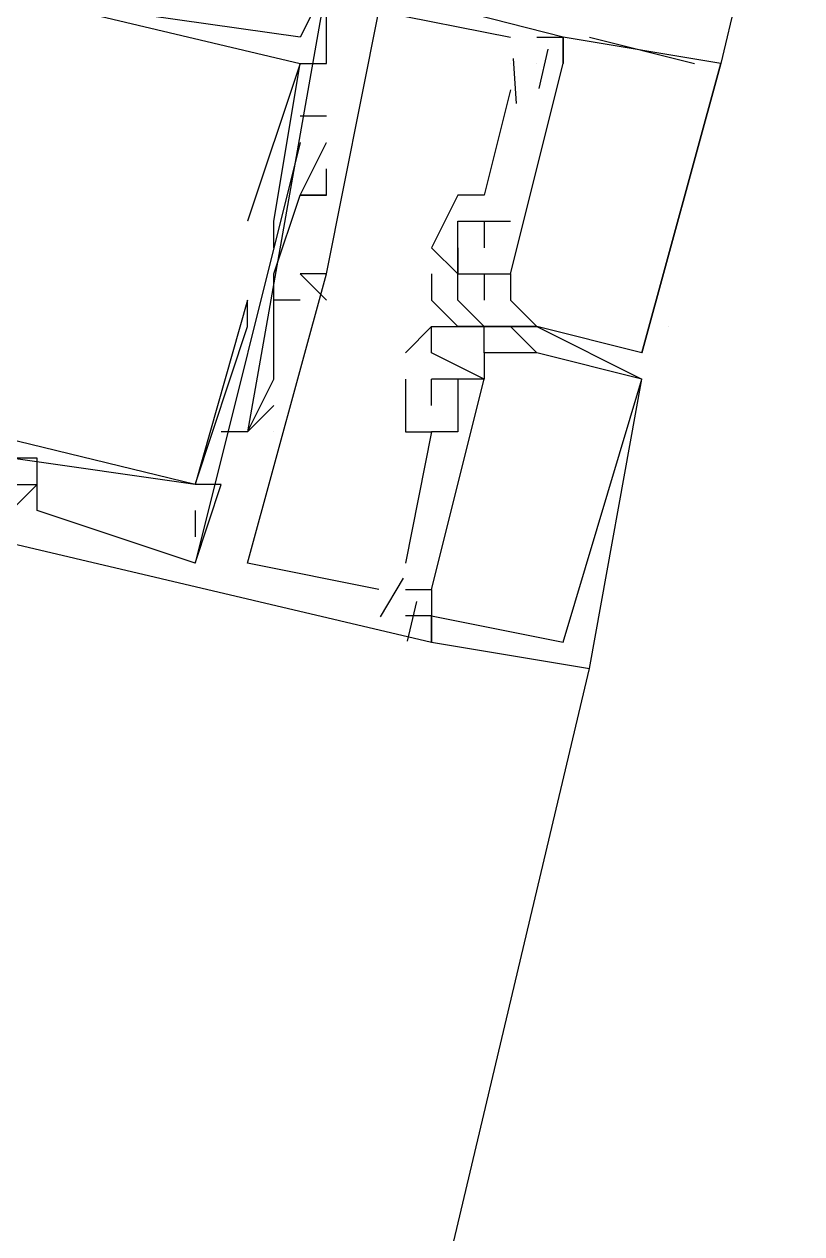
# Model space of a CAD drawing. Header units: feet. Extents: x -84 to 198, y -22 to 181.
# Drawn here: x 119.673 to 120.068, y 83.104 to 83.718 of the extents above; entities that cross this region are included whole.
import ezdxf

# ---------------------------------------------------------------- set-up
doc = ezdxf.new("R2010")
doc.units = ezdxf.units.FT
doc.layers.add('A-LINEA', color=7, linetype='CONTINUOUS')

msp = doc.modelspace()

# ---------------------------------------------------------------- linework, layer by layer
at = {"layer": 'A-LINEA'}
for p, q in [((121.6667, 90.6311), (120.0267, 83.6978)), ((119.8133, 83.7111), (119.8133, 83.7111)), ((119.8133, 83.7111), (119.8133, 83.7111)), ((119.8133, 83.7111), (119.8133, 83.7111)), ((119.92, 83.7111), (119.92, 83.7111)), ((119.92, 83.7111), (119.92, 83.7111)), ((119.92, 83.7111), (119.92, 83.7111)), ((119.9333, 83.7111), (119.9333, 83.7111)), ((119.9333, 83.7111), (119.9333, 83.7111)), ((119.9333, 83.7111), (119.9333, 83.7111)), ((119.9467, 83.7111), (119.9467, 83.7111)), ((119.9467, 83.7111), (119.9467, 83.7111)), ((119.9467, 83.7111), (119.9467, 83.7111)), ((119.9467, 83.7111), (119.9467, 83.7111)), ((119.9467, 83.7111), (119.9467, 83.7111)), ((119.9467, 83.7111), (119.9467, 83.7111)), ((119.9467, 83.7111), (119.9467, 83.7111)), ((119.9467, 83.7111), (119.9467, 83.7111)), ((119.9467, 83.7111), (119.9467, 83.7111)), ((119.96, 83.7111), (119.96, 83.7111)), ((119.96, 83.7111), (119.96, 83.7111)), ((119.96, 83.7111), (119.96, 83.7111)), ((119.939, 83.7051), (119.9343, 83.6851)), ((119.939, 83.7051), (119.9343, 83.6851)), ((119.939, 83.7051), (119.9343, 83.6851)), ((119.8133, 83.6978), (119.8133, 83.6978)), ((119.8133, 83.6978), (119.8133, 83.6978)), ((119.8133, 83.6978), (119.8133, 83.6978)), ((119.8133, 83.6978), (119.8133, 83.6978)), ((119.8133, 83.6978), (119.8133, 83.6978)), ((119.8133, 83.6978), (119.8133, 83.6978)), ((119.8267, 83.6978), (119.8267, 83.6978)), ((119.8267, 83.6978), (119.8267, 83.6978)), ((119.8267, 83.6978), (119.8267, 83.6978)), ((119.92, 83.6978), (119.92, 83.6978)), ((119.92, 83.6978), (119.92, 83.6978)), ((119.92, 83.6978), (119.92, 83.6978)), ((119.9213, 83.7003), (119.9229, 83.6776)), ((119.9213, 83.7003), (119.9229, 83.6776)), ((119.9213, 83.7003), (119.9229, 83.6776)), ((119.9333, 83.6978), (119.9333, 83.6978)), ((119.9333, 83.6978), (119.9333, 83.6978)), ((119.9333, 83.6978), (119.9333, 83.6978)), ((119.9333, 83.6978), (119.9333, 83.6978)), ((119.9333, 83.6978), (119.9333, 83.6978)), ((119.9333, 83.6978), (119.9333, 83.6978)), ((119.9467, 83.6978), (119.9467, 83.6978)), ((119.9467, 83.6978), (119.9467, 83.6978)), ((119.9467, 83.6978), (119.9467, 83.6978)), ((119.9467, 83.6978), (119.9467, 83.6978)), ((119.9467, 83.6978), (119.9467, 83.6978)), ((119.9467, 83.6978), (119.9467, 83.6978)), ((120.0133, 83.6978), (120.0133, 83.6978)), ((120.0133, 83.6978), (120.0133, 83.6978)), ((120.0133, 83.6978), (120.0133, 83.6978)), ((120.0267, 83.6978), (120.0267, 83.6978)), ((120.0267, 83.6978), (120.0267, 83.6978)), ((120.0267, 83.6978), (120.0267, 83.6978)), ((120.0267, 83.6978), (120.0267, 83.6978)), ((120.0267, 83.6978), (120.0267, 83.6978)), ((120.0267, 83.6978), (120.0267, 83.6978)), ((119.92, 83.6844), (119.9067, 83.6311)), ((119.92, 83.6844), (119.9067, 83.6311)), ((119.92, 83.6844), (119.9067, 83.6311)), ((119.92, 83.6844), (119.92, 83.6844)), ((119.92, 83.6844), (119.92, 83.6844)), ((119.92, 83.6844), (119.92, 83.6844)), ((119.8267, 83.6711), (119.8133, 83.6711)), ((119.8133, 83.6711), (119.8133, 83.6711)), ((119.8267, 83.6711), (119.8133, 83.6711)), ((119.8133, 83.6711), (119.8133, 83.6711)), ((119.8267, 83.6711), (119.8133, 83.6711)), ((119.8133, 83.6711), (119.8133, 83.6711)), ((119.8267, 83.6711), (119.8267, 83.6711)), ((119.8267, 83.6711), (119.8267, 83.6711)), ((119.8267, 83.6711), (119.8267, 83.6711)), ((119.8133, 83.6578), (119.8133, 83.6578)), ((119.8133, 83.6578), (119.8133, 83.6578)), ((119.8133, 83.6578), (119.8133, 83.6578)), ((119.8267, 83.6578), (119.8267, 83.6578)), ((119.8267, 83.6578), (119.8267, 83.6578)), ((119.8267, 83.6578), (119.8267, 83.6578)), ((119.8267, 83.6444), (119.8267, 83.6444)), ((119.8267, 83.6444), (119.8267, 83.6444)), ((119.8267, 83.6444), (119.8267, 83.6444)), ((119.8133, 83.6311), (119.8133, 83.6311)), ((119.8133, 83.6311), (119.8133, 83.6311)), ((119.8133, 83.6311), (119.8133, 83.6311)), ((119.8133, 83.6311), (119.8133, 83.6311)), ((119.8133, 83.6311), (119.8133, 83.6311)), ((119.8133, 83.6311), (119.8133, 83.6311)), ((119.8267, 83.6311), (119.8267, 83.6311)), ((119.8267, 83.6311), (119.8267, 83.6311)), ((119.8267, 83.6311), (119.8267, 83.6311)), ((119.8267, 83.6311), (119.8267, 83.6311)), ((119.8267, 83.6311), (119.8267, 83.6311)), ((119.8267, 83.6311), (119.8267, 83.6311)), ((119.8933, 83.6311), (119.8933, 83.6311)), ((119.8933, 83.6311), (119.8933, 83.6311)), ((119.8933, 83.6311), (119.8933, 83.6311)), ((119.9067, 83.6311), (119.9067, 83.6311)), ((119.9067, 83.6311), (119.9067, 83.6311)), ((119.9067, 83.6311), (119.9067, 83.6311)), ((119.7867, 83.6178), (119.7867, 83.6178)), ((119.7867, 83.6178), (119.7867, 83.6178)), ((119.7867, 83.6178), (119.7867, 83.6178)), ((119.8, 83.6178), (119.8, 83.6178)), ((119.8, 83.6178), (119.8, 83.6178)), ((119.8, 83.6178), (119.8, 83.6178)), ((119.8933, 83.6178), (119.8933, 83.6178)), ((119.8933, 83.6178), (119.8933, 83.6178)), ((119.8933, 83.6178), (119.8933, 83.6178)), ((119.9067, 83.6178), (119.9067, 83.6044)), ((119.9067, 83.6178), (119.9067, 83.6178)), ((119.9067, 83.6178), (119.9067, 83.6178)), ((119.9067, 83.6178), (119.9067, 83.6044)), ((119.9067, 83.6178), (119.9067, 83.6178)), ((119.9067, 83.6178), (119.9067, 83.6178)), ((119.9067, 83.6178), (119.9067, 83.6044)), ((119.9067, 83.6178), (119.9067, 83.6178)), ((119.9067, 83.6178), (119.9067, 83.6178)), ((119.92, 83.6178), (119.92, 83.6178)), ((119.92, 83.6178), (119.92, 83.6178)), ((119.92, 83.6178), (119.92, 83.6178)), ((119.8, 83.6044), (119.8, 83.6044)), ((119.8, 83.6044), (119.8, 83.6044)), ((119.8, 83.6044), (119.8, 83.6044)), ((119.88, 83.6044), (119.88, 83.6044)), ((119.88, 83.6044), (119.8933, 83.5911)), ((119.88, 83.6044), (119.88, 83.6044)), ((119.88, 83.6044), (119.88, 83.6044)), ((119.88, 83.6044), (119.8933, 83.5911)), ((119.88, 83.6044), (119.88, 83.6044)), ((119.88, 83.6044), (119.88, 83.6044)), ((119.88, 83.6044), (119.8933, 83.5911)), ((119.88, 83.6044), (119.88, 83.6044)), ((119.8933, 83.6044), (119.8933, 83.6044)), ((119.8933, 83.6044), (119.8933, 83.6044)), ((119.8933, 83.6044), (119.8933, 83.6044)), ((119.8933, 83.6044), (119.8933, 83.6044)), ((119.8933, 83.6044), (119.8933, 83.6044)), ((119.8933, 83.6044), (119.8933, 83.6044)), ((119.8933, 83.6044), (119.8933, 83.6044)), ((119.8933, 83.6044), (119.8933, 83.6044)), ((119.8933, 83.6044), (119.8933, 83.6044)), ((119.8933, 83.6044), (119.8933, 83.6044)), ((119.8933, 83.6044), (119.8933, 83.6044)), ((119.8933, 83.6044), (119.8933, 83.6044)), ((119.9067, 83.6044), (119.9067, 83.6044)), ((119.9067, 83.6044), (119.9067, 83.6044)), ((119.9067, 83.6044), (119.9067, 83.6044)), ((119.8, 83.5911), (119.8, 83.5911)), ((119.8, 83.5911), (119.8, 83.5911)), ((119.8, 83.5911), (119.8, 83.5911)), ((119.8, 83.5911), (119.8, 83.5911)), ((119.8, 83.5911), (119.8, 83.5911)), ((119.8, 83.5911), (119.8, 83.5911)), ((119.8133, 83.5911), (119.8267, 83.5778)), ((119.8133, 83.5911), (119.8133, 83.5911)), ((119.8133, 83.5911), (119.8267, 83.5778)), ((119.8133, 83.5911), (119.8133, 83.5911)), ((119.8133, 83.5911), (119.8267, 83.5778)), ((119.8133, 83.5911), (119.8133, 83.5911)), ((119.8133, 83.5911), (119.8133, 83.5911)), ((119.8133, 83.5911), (119.8133, 83.5911)), ((119.8133, 83.5911), (119.8133, 83.5911)), ((119.8267, 83.5911), (119.8267, 83.5911)), ((119.8267, 83.5911), (119.8267, 83.5911)), ((119.8267, 83.5911), (119.8267, 83.5911)), ((119.8267, 83.5911), (119.8267, 83.5911)), ((119.8267, 83.5911), (119.8267, 83.5911)), ((119.8267, 83.5911), (119.8267, 83.5911)), ((119.88, 83.5911), (119.88, 83.5778)), ((119.88, 83.5911), (119.88, 83.5911)), ((119.88, 83.5911), (119.88, 83.5778)), ((119.88, 83.5911), (119.88, 83.5911)), ((119.88, 83.5911), (119.88, 83.5778)), ((119.88, 83.5911), (119.88, 83.5911)), ((119.8933, 83.5911), (119.8933, 83.5911)), ((119.8933, 83.5911), (119.8933, 83.5911)), ((119.8933, 83.5911), (119.8933, 83.5911)), ((119.8933, 83.5911), (119.8933, 83.5911)), ((119.8933, 83.5911), (119.8933, 83.5911)), ((119.8933, 83.5911), (119.8933, 83.5911)), ((119.8933, 83.5911), (119.8933, 83.5911)), ((119.8933, 83.5911), (119.8933, 83.5911)), ((119.8933, 83.5911), (119.8933, 83.5911)), ((119.8933, 83.5911), (119.8933, 83.5911)), ((119.8933, 83.5911), (119.8933, 83.5911)), ((119.8933, 83.5911), (119.8933, 83.5911)), ((119.9067, 83.5911), (119.9067, 83.5911)), ((119.9067, 83.5911), (119.9067, 83.5911)), ((119.9067, 83.5911), (119.9067, 83.5911)), ((119.9067, 83.5911), (119.9067, 83.5911)), ((119.9067, 83.5911), (119.9067, 83.5911)), ((119.9067, 83.5911), (119.9067, 83.5911)), ((119.9067, 83.5911), (119.9067, 83.5911)), ((119.9067, 83.5911), (119.9067, 83.5911)), ((119.9067, 83.5911), (119.9067, 83.5911)), ((119.92, 83.5911), (119.92, 83.5911)), ((119.92, 83.5911), (119.92, 83.5911)), ((119.92, 83.5911), (119.92, 83.5911)), ((119.92, 83.5911), (119.92, 83.5911)), ((119.92, 83.5911), (119.92, 83.5911)), ((119.92, 83.5911), (119.92, 83.5911)), ((119.7867, 83.5778), (119.7867, 83.5778)), ((119.7867, 83.5778), (119.7867, 83.5778)), ((119.7867, 83.5778), (119.7867, 83.5778)), ((119.7867, 83.5778), (119.7867, 83.5778)), ((119.7867, 83.5778), (119.7867, 83.5778)), ((119.7867, 83.5778), (119.7867, 83.5778)), ((119.8133, 83.5778), (119.8, 83.5778)), ((119.8, 83.5778), (119.8, 83.5778)), ((119.8133, 83.5778), (119.8, 83.5778)), ((119.8, 83.5778), (119.8, 83.5778)), ((119.8133, 83.5778), (119.8, 83.5778)), ((119.8, 83.5778), (119.8, 83.5778)), ((119.8133, 83.5778), (119.8133, 83.5778)), ((119.8133, 83.5778), (119.8133, 83.5778)), ((119.8133, 83.5778), (119.8133, 83.5778)), ((119.8267, 83.5778), (119.8267, 83.5778)), ((119.8267, 83.5778), (119.8267, 83.5778)), ((119.8267, 83.5778), (119.8267, 83.5778)), ((119.88, 83.5778), (119.88, 83.5778)), ((119.88, 83.5778), (119.88, 83.5778)), ((119.88, 83.5778), (119.88, 83.5778)), ((119.88, 83.5778), (119.88, 83.5778)), ((119.88, 83.5778), (119.88, 83.5778)), ((119.88, 83.5778), (119.88, 83.5778)), ((119.88, 83.5778), (119.88, 83.5778)), ((119.88, 83.5778), (119.88, 83.5778)), ((119.88, 83.5778), (119.88, 83.5778)), ((119.8933, 83.5778), (119.8933, 83.5778)), ((119.8933, 83.5778), (119.8933, 83.5778)), ((119.8933, 83.5778), (119.8933, 83.5778)), ((119.9067, 83.5778), (119.9067, 83.5778)), ((119.9067, 83.5778), (119.9067, 83.5778)), ((119.9067, 83.5778), (119.9067, 83.5778)), ((119.92, 83.5778), (119.92, 83.5778)), ((119.92, 83.5778), (119.92, 83.5778)), ((119.92, 83.5778), (119.92, 83.5778)), ((119.7867, 83.5644), (119.7867, 83.5644)), ((119.7867, 83.5644), (119.7867, 83.5644)), ((119.7867, 83.5644), (119.7867, 83.5644)), ((119.7867, 83.5644), (119.7867, 83.5644)), ((119.7867, 83.5644), (119.7867, 83.5644)), ((119.7867, 83.5644), (119.7867, 83.5644)), ((119.88, 83.5644), (119.8667, 83.5511)), ((119.88, 83.5644), (119.8667, 83.5511)), ((119.88, 83.5644), (119.8667, 83.5511)), ((119.88, 83.5644), (119.8667, 83.5511)), ((119.88, 83.5644), (119.8667, 83.5511)), ((119.88, 83.5644), (119.8667, 83.5511)), ((119.88, 83.5644), (119.88, 83.5644)), ((119.88, 83.5644), (119.88, 83.5644)), ((119.88, 83.5644), (119.88, 83.5644)), ((119.88, 83.5644), (119.88, 83.5644)), ((119.88, 83.5644), (119.88, 83.5644)), ((119.88, 83.5644), (119.88, 83.5644)), ((119.88, 83.5644), (119.88, 83.5644)), ((119.88, 83.5644), (119.88, 83.5644)), ((119.88, 83.5644), (119.88, 83.5644)), ((119.88, 83.5644), (119.88, 83.5644)), ((119.88, 83.5644), (119.88, 83.5644)), ((119.88, 83.5644), (119.88, 83.5644)), ((119.88, 83.5644), (119.88, 83.5644)), ((119.88, 83.5644), (119.88, 83.5644)), ((119.88, 83.5644), (119.88, 83.5644)), ((119.8933, 83.5644), (119.8933, 83.5644)), ((119.8933, 83.5644), (119.8933, 83.5644)), ((119.8933, 83.5644), (119.8933, 83.5644)), ((119.8933, 83.5644), (119.8933, 83.5644)), ((119.8933, 83.5644), (119.8933, 83.5644)), ((119.8933, 83.5644), (119.8933, 83.5644)), ((119.8933, 83.5644), (119.8933, 83.5644)), ((119.8933, 83.5644), (119.8933, 83.5644)), ((119.8933, 83.5644), (119.8933, 83.5644)), ((119.9067, 83.5644), (119.9067, 83.5644)), ((119.9067, 83.5644), (119.9067, 83.5644)), ((119.9067, 83.5644), (119.9067, 83.5644)), ((119.9067, 83.5644), (119.9067, 83.5644)), ((119.9067, 83.5644), (119.9067, 83.5644)), ((119.9067, 83.5644), (119.9067, 83.5644)), ((119.9067, 83.5644), (119.9067, 83.5644)), ((119.9067, 83.5644), (119.9067, 83.5644)), ((119.9067, 83.5644), (119.9067, 83.5644)), ((119.9067, 83.5644), (119.9067, 83.5644)), ((119.9067, 83.5644), (119.9067, 83.5644)), ((119.9067, 83.5644), (119.9067, 83.5644)), ((119.9067, 83.5644), (119.9067, 83.5644)), ((119.9067, 83.5644), (119.9067, 83.5644)), ((119.9067, 83.5644), (119.9067, 83.5644)), ((119.92, 83.5644), (119.92, 83.5644)), ((119.92, 83.5644), (119.92, 83.5644)), ((119.92, 83.5644), (119.92, 83.5644)), ((119.92, 83.5644), (119.92, 83.5644)), ((119.92, 83.5644), (119.92, 83.5644)), ((119.92, 83.5644), (119.92, 83.5644)), ((119.92, 83.5644), (119.9333, 83.5511)), ((119.92, 83.5644), (119.92, 83.5644)), ((119.92, 83.5644), (119.92, 83.5644)), ((119.92, 83.5644), (119.9333, 83.5511)), ((119.92, 83.5644), (119.92, 83.5644)), ((119.92, 83.5644), (119.92, 83.5644)), ((119.92, 83.5644), (119.9333, 83.5511)), ((119.92, 83.5644), (119.92, 83.5644)), ((119.92, 83.5644), (119.92, 83.5644)), ((119.92, 83.5644), (119.9333, 83.5511)), ((119.92, 83.5644), (119.92, 83.5644)), ((119.92, 83.5644), (119.92, 83.5644)), ((119.92, 83.5644), (119.9333, 83.5511)), ((119.92, 83.5644), (119.92, 83.5644)), ((119.92, 83.5644), (119.92, 83.5644)), ((119.92, 83.5644), (119.9333, 83.5511)), ((119.92, 83.5644), (119.92, 83.5644)), ((119.92, 83.5644), (119.92, 83.5644)), ((119.9333, 83.5644), (119.9867, 83.5378)), ((119.9333, 83.5644), (119.9333, 83.5644)), ((119.9333, 83.5644), (119.9333, 83.5644)), ((119.9333, 83.5644), (119.9333, 83.5644)), ((119.9333, 83.5644), (119.9867, 83.5378)), ((119.9333, 83.5644), (119.9333, 83.5644)), ((119.9333, 83.5644), (119.9333, 83.5644)), ((119.9333, 83.5644), (119.9333, 83.5644)), ((119.9333, 83.5644), (119.9867, 83.5378)), ((119.9333, 83.5644), (119.9333, 83.5644)), ((119.9333, 83.5644), (119.9333, 83.5644)), ((119.9333, 83.5644), (119.9333, 83.5644)), ((119.9867, 83.5511), (119.9333, 83.5644)), ((119.9333, 83.5644), (119.9333, 83.5644)), ((119.9867, 83.5511), (119.9333, 83.5644)), ((119.9333, 83.5644), (119.9333, 83.5644)), ((119.9867, 83.5511), (119.9333, 83.5644)), ((119.9333, 83.5644), (119.9333, 83.5644)), ((119.9867, 83.5511), (119.9333, 83.5644)), ((119.9333, 83.5644), (119.9333, 83.5644)), ((119.9867, 83.5511), (119.9333, 83.5644)), ((119.9333, 83.5644), (119.9333, 83.5644)), ((119.9867, 83.5511), (119.9333, 83.5644)), ((119.9333, 83.5644), (119.9333, 83.5644)), ((120, 83.5644), (120, 83.5644)), ((120, 83.5644), (120, 83.5644)), ((119.8, 83.5511), (119.8, 83.5511)), ((119.8, 83.5511), (119.8, 83.5511)), ((119.8, 83.5511), (119.8, 83.5511)), ((119.8667, 83.5511), (119.8667, 83.5511)), ((119.8667, 83.5511), (119.8667, 83.5511)), ((119.8667, 83.5511), (119.8667, 83.5511)), ((119.8667, 83.5511), (119.8667, 83.5511)), ((119.8667, 83.5511), (119.8667, 83.5511)), ((119.8667, 83.5511), (119.8667, 83.5511)), ((119.88, 83.5511), (119.88, 83.5511)), ((119.88, 83.5511), (119.88, 83.5511)), ((119.88, 83.5511), (119.88, 83.5511)), ((119.88, 83.5511), (119.88, 83.5511)), ((119.88, 83.5511), (119.88, 83.5511)), ((119.88, 83.5511), (119.88, 83.5511)), ((119.88, 83.5511), (119.88, 83.5511)), ((119.88, 83.5511), (119.88, 83.5511)), ((119.88, 83.5511), (119.88, 83.5511)), ((119.88, 83.5511), (119.88, 83.5511)), ((119.88, 83.5511), (119.88, 83.5511)), ((119.88, 83.5511), (119.88, 83.5511)), ((119.9067, 83.5511), (119.9067, 83.5511)), ((119.9067, 83.5511), (119.9067, 83.5511)), ((119.9067, 83.5511), (119.9067, 83.5511)), ((119.9067, 83.5511), (119.9067, 83.5511)), ((119.9067, 83.5511), (119.9067, 83.5511)), ((119.9067, 83.5511), (119.9067, 83.5511)), ((119.9067, 83.5511), (119.9067, 83.5511)), ((119.9067, 83.5511), (119.9067, 83.5511)), ((119.9067, 83.5511), (119.9067, 83.5511)), ((119.9067, 83.5511), (119.9067, 83.5511)), ((119.9067, 83.5511), (119.9067, 83.5511)), ((119.9067, 83.5511), (119.9067, 83.5511)), ((119.92, 83.5511), (119.92, 83.5511)), ((119.92, 83.5511), (119.92, 83.5511)), ((119.92, 83.5511), (119.92, 83.5511)), ((119.92, 83.5511), (119.92, 83.5511)), ((119.92, 83.5511), (119.92, 83.5511)), ((119.92, 83.5511), (119.92, 83.5511)), ((119.9333, 83.5511), (119.9333, 83.5511)), ((119.9333, 83.5511), (119.9333, 83.5511)), ((119.9333, 83.5511), (119.9333, 83.5511)), ((119.9333, 83.5511), (119.9333, 83.5511)), ((119.9333, 83.5511), (119.9333, 83.5511)), ((119.9333, 83.5511), (119.9333, 83.5511)), ((119.9333, 83.5511), (119.9333, 83.5511)), ((119.9333, 83.5511), (119.9333, 83.5511)), ((119.9333, 83.5511), (119.9333, 83.5511)), ((119.9333, 83.5511), (119.9333, 83.5511)), ((119.9333, 83.5511), (119.9333, 83.5511)), ((119.9333, 83.5511), (119.9333, 83.5511)), ((119.9867, 83.5511), (119.9867, 83.5511)), ((119.9867, 83.5511), (119.9867, 83.5511)), ((119.9867, 83.5511), (119.9867, 83.5511)), ((119.9867, 83.5511), (119.9867, 83.5511)), ((119.9867, 83.5511), (119.9867, 83.5511)), ((119.9867, 83.5511), (119.9867, 83.5511)), ((119.9867, 83.5511), (119.9867, 83.5511)), ((119.9867, 83.5511), (119.9867, 83.5511)), ((119.9867, 83.5511), (119.9867, 83.5511)), ((119.9867, 83.5511), (119.9867, 83.5511)), ((119.9867, 83.5511), (119.9867, 83.5511)), ((119.9867, 83.5511), (119.9867, 83.5511)), ((119.8, 83.5378), (119.8, 83.5378)), ((119.8, 83.5378), (119.8, 83.5378)), ((119.8, 83.5378), (119.8, 83.5378)), ((119.8667, 83.5378), (119.8667, 83.5111)), ((119.8667, 83.5378), (119.8667, 83.5378)), ((119.8667, 83.5378), (119.8667, 83.5111)), ((119.8667, 83.5378), (119.8667, 83.5378)), ((119.8667, 83.5378), (119.8667, 83.5111)), ((119.8667, 83.5378), (119.8667, 83.5378)), ((119.88, 83.5244), (119.88, 83.5378)), ((119.88, 83.5378), (119.88, 83.5378)), ((119.88, 83.5378), (119.88, 83.5378)), ((119.88, 83.5244), (119.88, 83.5378)), ((119.88, 83.5378), (119.88, 83.5378)), ((119.88, 83.5378), (119.88, 83.5378)), ((119.88, 83.5244), (119.88, 83.5378)), ((119.88, 83.5378), (119.88, 83.5378)), ((119.88, 83.5378), (119.88, 83.5378)), ((119.88, 83.5378), (119.88, 83.5378)), ((119.88, 83.5378), (119.88, 83.5378)), ((119.88, 83.5378), (119.88, 83.5378)), ((119.8933, 83.5378), (119.8933, 83.5378)), ((119.8933, 83.5378), (119.8933, 83.5378)), ((119.8933, 83.5378), (119.8933, 83.5378)), ((119.8933, 83.5378), (119.8933, 83.5378)), ((119.8933, 83.5378), (119.8933, 83.5378)), ((119.8933, 83.5378), (119.8933, 83.5378)), ((119.8933, 83.5378), (119.8933, 83.5378)), ((119.8933, 83.5378), (119.8933, 83.5378)), ((119.8933, 83.5378), (119.8933, 83.5378)), ((119.9067, 83.5378), (119.9067, 83.5378)), ((119.9067, 83.5378), (119.9067, 83.5378)), ((119.9067, 83.5378), (119.9067, 83.5378)), ((119.9067, 83.5378), (119.9067, 83.5378)), ((119.9067, 83.5378), (119.9067, 83.5378)), ((119.9067, 83.5378), (119.9067, 83.5378)), ((119.9067, 83.5378), (119.9067, 83.5378)), ((119.9067, 83.5378), (119.9067, 83.5378)), ((119.9067, 83.5378), (119.9067, 83.5378)), ((119.9067, 83.5378), (119.9067, 83.5378)), ((119.9067, 83.5378), (119.9067, 83.5378)), ((119.9067, 83.5378), (119.9067, 83.5378)), ((119.9067, 83.5378), (119.9067, 83.5378)), ((119.9067, 83.5378), (119.9067, 83.5378)), ((119.9067, 83.5378), (119.9067, 83.5378)), ((119.9867, 83.5378), (119.9867, 83.5378)), ((119.9867, 83.5378), (119.9867, 83.5378)), ((119.9867, 83.5378), (119.9867, 83.5378)), ((119.9867, 83.5378), (119.9867, 83.5378)), ((119.9867, 83.5378), (119.9867, 83.5378)), ((119.9867, 83.5378), (119.9867, 83.5378)), ((119.9867, 83.5378), (119.9867, 83.5378)), ((119.9867, 83.5378), (119.9867, 83.5378)), ((119.9867, 83.5378), (119.9867, 83.5378)), ((119.9867, 83.5378), (119.9867, 83.5378)), ((119.9867, 83.5378), (119.9867, 83.5378)), ((119.9867, 83.5378), (119.9867, 83.5378)), ((119.9867, 83.5378), (119.9867, 83.5378)), ((119.9867, 83.5378), (119.9867, 83.5378)), ((119.9867, 83.5378), (119.9867, 83.5378)), ((119.9867, 83.5378), (119.9867, 83.5378)), ((119.9867, 83.5378), (119.9867, 83.5378)), ((119.8, 83.5244), (119.8, 83.5244)), ((119.8, 83.5244), (119.8, 83.5244)), ((119.8, 83.5244), (119.8, 83.5244)), ((119.88, 83.5244), (119.88, 83.5244)), ((119.88, 83.5244), (119.88, 83.5244)), ((119.88, 83.5244), (119.88, 83.5244)), ((119.8933, 83.5244), (119.8933, 83.5244)), ((119.8933, 83.5244), (119.8933, 83.5244)), ((119.8933, 83.5244), (119.8933, 83.5244)), ((119.7733, 83.5111), (119.7733, 83.5111)), ((119.7733, 83.5111), (119.7733, 83.5111)), ((119.7733, 83.5111), (119.7733, 83.5111)), ((119.7867, 83.5111), (119.7867, 83.5111)), ((119.7867, 83.5111), (119.7867, 83.5111)), ((119.7867, 83.5111), (119.7867, 83.5111)), ((119.7867, 83.5111), (119.7867, 83.5111)), ((119.7867, 83.5111), (119.7867, 83.5111)), ((119.7867, 83.5111), (119.7867, 83.5111)), ((119.7867, 83.5111), (119.7867, 83.5111)), ((119.7867, 83.5111), (119.7867, 83.5111)), ((119.7867, 83.5111), (119.7867, 83.5111)), ((119.8, 83.5111), (119.8, 83.5111)), ((119.8, 83.5111), (119.8, 83.5111)), ((119.8, 83.5111), (119.8, 83.5111)), ((119.8, 83.5111), (119.8, 83.5111)), ((119.8, 83.5111), (119.8, 83.5111)), ((119.8, 83.5111), (119.8, 83.5111)), ((119.8667, 83.5111), (119.8667, 83.5111)), ((119.8667, 83.5111), (119.8667, 83.5111)), ((119.8667, 83.5111), (119.8667, 83.5111)), ((119.88, 83.5111), (119.88, 83.5111)), ((119.88, 83.5111), (119.88, 83.5111)), ((119.88, 83.5111), (119.88, 83.5111)), ((119.88, 83.5111), (119.88, 83.5111)), ((119.88, 83.5111), (119.88, 83.5111)), ((119.88, 83.5111), (119.88, 83.5111)), ((119.8933, 83.5111), (119.8933, 83.5111)), ((119.8933, 83.5111), (119.8933, 83.5111)), ((119.8933, 83.5111), (119.8933, 83.5111)), ((119.68, 83.4978), (119.68, 83.4978)), ((119.68, 83.4978), (119.68, 83.4978)), ((119.68, 83.4978), (119.68, 83.4978)), ((119.68, 83.4844), (119.68, 83.4844)), ((119.68, 83.4844), (119.68, 83.4844)), ((119.68, 83.4844), (119.68, 83.4844)), ((119.68, 83.4844), (119.68, 83.4844)), ((119.68, 83.4844), (119.68, 83.4844)), ((119.68, 83.4844), (119.68, 83.4844)), ((119.68, 83.4844), (119.68, 83.4844)), ((119.68, 83.4844), (119.68, 83.4844)), ((119.68, 83.4844), (119.68, 83.4844)), ((119.76, 83.4844), (119.76, 83.4844)), ((119.76, 83.4844), (119.76, 83.4844)), ((119.76, 83.4844), (119.76, 83.4844)), ((119.76, 83.4844), (119.76, 83.4844)), ((119.76, 83.4844), (119.76, 83.4844)), ((119.76, 83.4844), (119.76, 83.4844)), ((119.76, 83.4844), (119.76, 83.4844)), ((119.76, 83.4844), (119.76, 83.4844)), ((119.76, 83.4844), (119.76, 83.4844)), ((119.76, 83.4844), (119.76, 83.4844)), ((119.76, 83.4844), (119.76, 83.4844)), ((119.76, 83.4844), (119.76, 83.4844)), ((119.76, 83.4844), (119.76, 83.4844)), ((119.76, 83.4844), (119.76, 83.4844)), ((119.76, 83.4844), (119.76, 83.4844)), ((119.76, 83.4844), (119.76, 83.4844)), ((119.76, 83.4844), (119.76, 83.4844)), ((119.76, 83.4844), (119.76, 83.4844)), ((119.7733, 83.4844), (119.7733, 83.4844)), ((119.7733, 83.4844), (119.7733, 83.4844)), ((119.7733, 83.4844), (119.7733, 83.4844)), ((119.7733, 83.4844), (119.7733, 83.4844)), ((119.7733, 83.4844), (119.7733, 83.4844)), ((119.7733, 83.4844), (119.7733, 83.4844)), ((119.68, 83.4711), (119.68, 83.4711)), ((119.68, 83.4711), (119.68, 83.4711)), ((119.68, 83.4711), (119.68, 83.4711)), ((119.76, 83.4711), (119.76, 83.4578)), ((119.76, 83.4711), (119.76, 83.4711)), ((119.76, 83.4711), (119.76, 83.4578)), ((119.76, 83.4711), (119.76, 83.4711)), ((119.76, 83.4711), (119.76, 83.4578)), ((119.76, 83.4711), (119.76, 83.4711)), ((119.76, 83.4711), (119.76, 83.4578)), ((119.76, 83.4711), (119.76, 83.4711)), ((119.76, 83.4711), (119.76, 83.4578)), ((119.76, 83.4711), (119.76, 83.4711)), ((119.76, 83.4711), (119.76, 83.4578)), ((119.76, 83.4711), (119.76, 83.4711)), ((119.76, 83.4578), (119.76, 83.4578)), ((119.76, 83.4578), (119.76, 83.4578)), ((119.76, 83.4578), (119.76, 83.4578)), ((119.76, 83.4578), (119.76, 83.4578)), ((119.76, 83.4578), (119.76, 83.4578)), ((119.76, 83.4578), (119.76, 83.4578)), ((119.76, 83.4444), (119.76, 83.4444)), ((119.76, 83.4444), (119.76, 83.4444)), ((119.76, 83.4444), (119.76, 83.4444)), ((119.76, 83.4444), (119.76, 83.4444)), ((119.76, 83.4444), (119.76, 83.4444)), ((119.76, 83.4444), (119.76, 83.4444)), ((119.76, 83.4444), (119.76, 83.4444)), ((119.76, 83.4444), (119.76, 83.4444)), ((119.76, 83.4444), (119.76, 83.4444)), ((119.7867, 83.4444), (119.7867, 83.4444)), ((119.7867, 83.4444), (119.7867, 83.4444)), ((119.7867, 83.4444), (119.7867, 83.4444)), ((119.8667, 83.4444), (119.8667, 83.4444)), ((119.8667, 83.4444), (119.8667, 83.4444)), ((119.8667, 83.4444), (119.8667, 83.4444)), ((119.8655, 83.4368), (119.8539, 83.4173)), ((119.8655, 83.4368), (119.8539, 83.4173)), ((119.8655, 83.4368), (119.8539, 83.4173)), ((119.8533, 83.4311), (119.8533, 83.4311)), ((119.8533, 83.4311), (119.8533, 83.4311)), ((119.8533, 83.4311), (119.8533, 83.4311)), ((119.8667, 83.4311), (119.8667, 83.4311)), ((119.8667, 83.4311), (119.8667, 83.4311)), ((119.8667, 83.4311), (119.8667, 83.4311)), ((119.88, 83.4311), (119.88, 83.4311)), ((119.88, 83.4311), (119.88, 83.4311)), ((119.88, 83.4311), (119.88, 83.4311)), ((119.88, 83.4311), (119.88, 83.4311)), ((119.88, 83.4311), (119.88, 83.4311)), ((119.88, 83.4311), (119.88, 83.4311)), ((119.88, 83.4311), (119.88, 83.4311)), ((119.88, 83.4311), (119.88, 83.4311)), ((119.88, 83.4311), (119.88, 83.4311)), ((119.8723, 83.4251), (119.8676, 83.405)), ((119.8723, 83.4251), (119.8676, 83.405)), ((119.8723, 83.4251), (119.8676, 83.405)), ((119.8667, 83.4178), (119.8667, 83.4178)), ((119.8667, 83.4178), (119.8667, 83.4178)), ((119.8667, 83.4178), (119.8667, 83.4178)), ((119.88, 83.4178), (119.88, 83.4178)), ((119.88, 83.4178), (119.88, 83.4178)), ((119.88, 83.4178), (119.88, 83.4178)), ((119.88, 83.4178), (119.88, 83.4178)), ((119.88, 83.4178), (119.88, 83.4178)), ((119.88, 83.4178), (119.88, 83.4178)), ((119.88, 83.4178), (119.88, 83.4178)), ((119.88, 83.4178), (119.88, 83.4178)), ((119.88, 83.4178), (119.88, 83.4178)), ((119.88, 83.4044), (119.88, 83.4044)), ((119.88, 83.4044), (119.88, 83.4044)), ((119.88, 83.4044), (119.88, 83.4044)), ((119.88, 83.4044), (119.88, 83.4044)), ((119.88, 83.4044), (119.88, 83.4044)), ((119.88, 83.4044), (119.88, 83.4044)), ((119.88, 83.4044), (119.88, 83.4044)), ((119.88, 83.4044), (119.88, 83.4044)), ((119.88, 83.4044), (119.88, 83.4044)), ((119.9467, 83.4044), (119.9467, 83.4044)), ((119.9467, 83.4044), (119.9467, 83.4044)), ((119.9467, 83.4044), (119.9467, 83.4044)), ((119.9467, 83.4044), (119.9467, 83.4044)), ((119.9467, 83.4044), (119.9467, 83.4044)), ((119.9467, 83.4044), (119.9467, 83.4044)), ((118.32, 76.4578), (119.96, 83.3911)), ((119.96, 83.3911), (119.96, 83.3911)), ((119.96, 83.3911), (119.96, 83.3911)), ((119.96, 83.3911), (119.96, 83.3911)), ((119.96, 83.3911), (119.96, 83.3911)), ((119.96, 83.3911), (119.96, 83.3911)), ((119.96, 83.3911), (119.96, 83.3911))]:
    msp.add_line(p, q, dxfattribs=at)
for points in [[(119.9333, 83.7111), (119.9467, 83.7111), (119.2667, 83.8844)], [(119.9333, 83.7111), (119.9467, 83.7111), (119.2667, 83.8844)], [(119.9333, 83.7111), (119.9467, 83.7111), (119.2667, 83.8844)], [(119.28, 83.7378), (119.2933, 83.7378), (119.3067, 83.8178), (119.8133, 83.6978), (119.7867, 83.6178), (119.7867, 83.6178)], [(119.28, 83.7378), (119.2933, 83.7378), (119.3067, 83.8178), (119.8133, 83.6978), (119.7867, 83.6178), (119.7867, 83.6178)], [(119.28, 83.7378), (119.2933, 83.7378), (119.3067, 83.8178), (119.8133, 83.6978), (119.7867, 83.6178), (119.7867, 83.6178)], [(119.2933, 83.7911), (119.28, 83.7911), (119.2533, 83.7244), (119.24, 83.7244), (119.2, 83.5644), (119.88, 83.4044), (119.88, 83.4178), (119.8667, 83.4178)], [(119.2933, 83.7911), (119.28, 83.7911), (119.2533, 83.7244), (119.24, 83.7244), (119.2, 83.5644), (119.88, 83.4044), (119.88, 83.4178), (119.8667, 83.4178)], [(119.2933, 83.7911), (119.28, 83.7911), (119.2533, 83.7244), (119.24, 83.7244), (119.2, 83.5644), (119.88, 83.4044), (119.88, 83.4178), (119.8667, 83.4178)], [(119.7467, 83.7244), (119.7467, 83.7511), (119.8267, 83.7378), (119.7867, 83.5111), (119.7733, 83.5111)], [(119.7467, 83.7244), (119.7467, 83.7511), (119.8267, 83.7378), (119.7867, 83.5111), (119.7733, 83.5111)], [(119.7467, 83.7244), (119.7467, 83.7511), (119.8267, 83.7378), (119.7867, 83.5111), (119.7733, 83.5111)], [(119.8267, 83.7378), (119.8133, 83.7111), (119.72, 83.7244), (119.72, 83.7378)], [(119.8267, 83.7378), (119.8133, 83.7111), (119.72, 83.7244), (119.72, 83.7378)], [(119.8267, 83.7378), (119.8133, 83.7111), (119.72, 83.7244), (119.72, 83.7378)], [(119.8, 83.6044), (119.8, 83.6178), (119.8133, 83.6978), (119.8267, 83.6978), (119.8267, 83.7244)], [(119.8, 83.6044), (119.8, 83.6178), (119.8133, 83.6978), (119.8267, 83.6978), (119.8267, 83.7244)], [(119.8, 83.6044), (119.8, 83.6178), (119.8133, 83.6978), (119.8267, 83.6978), (119.8267, 83.7244)], [(119.8267, 83.5911), (119.8533, 83.7244), (119.92, 83.7111)], [(119.8267, 83.5911), (119.8533, 83.7244), (119.92, 83.7111)], [(119.8267, 83.5911), (119.8533, 83.7244), (119.92, 83.7111)], [(119.9867, 83.5511), (120.0267, 83.6978), (120.0267, 83.6978), (119.9467, 83.7111), (119.9467, 83.6978), (119.9467, 83.7111)], [(119.9867, 83.5511), (120.0267, 83.6978), (120.0267, 83.6978), (119.9467, 83.7111), (119.9467, 83.6978), (119.9467, 83.7111)], [(119.9867, 83.5511), (120.0267, 83.6978), (120.0267, 83.6978), (119.9467, 83.7111), (119.9467, 83.6978), (119.9467, 83.7111)], [(119.96, 83.7111), (120.0133, 83.6978), (120.0133, 83.6978)], [(119.96, 83.7111), (120.0133, 83.6978), (120.0133, 83.6978)], [(119.96, 83.7111), (120.0133, 83.6978), (120.0133, 83.6978)], [(119.76, 83.4444), (119.7733, 83.4844), (119.76, 83.4844), (119.7867, 83.5644), (119.7867, 83.5778), (119.7867, 83.5778), (119.76, 83.4844), (119.2667, 83.6044), (119.28, 83.6978), (119.2667, 83.6844)], [(119.76, 83.4444), (119.7733, 83.4844), (119.76, 83.4844), (119.7867, 83.5644), (119.7867, 83.5778), (119.7867, 83.5778), (119.76, 83.4844), (119.2667, 83.6044), (119.28, 83.6978), (119.2667, 83.6844)], [(119.76, 83.4444), (119.7733, 83.4844), (119.76, 83.4844), (119.7867, 83.5644), (119.7867, 83.5778), (119.7867, 83.5778), (119.76, 83.4844), (119.2667, 83.6044), (119.28, 83.6978), (119.2667, 83.6844)], [(119.76, 83.4444), (119.7733, 83.4844), (119.76, 83.4844), (119.7867, 83.5644), (119.7867, 83.5778), (119.7867, 83.5778), (119.76, 83.4844), (119.2667, 83.6044), (119.28, 83.6978), (119.2667, 83.6844)], [(119.76, 83.4444), (119.7733, 83.4844), (119.76, 83.4844), (119.7867, 83.5644), (119.7867, 83.5778), (119.7867, 83.5778), (119.76, 83.4844), (119.2667, 83.6044), (119.28, 83.6978), (119.2667, 83.6844)], [(119.76, 83.4444), (119.7733, 83.4844), (119.76, 83.4844), (119.7867, 83.5644), (119.7867, 83.5778), (119.7867, 83.5778), (119.76, 83.4844), (119.2667, 83.6044), (119.28, 83.6978), (119.2667, 83.6844)], [(119.9067, 83.5911), (119.92, 83.5911), (119.9467, 83.6978)], [(119.9067, 83.5911), (119.92, 83.5911), (119.9467, 83.6978)], [(119.9067, 83.5911), (119.92, 83.5911), (119.9467, 83.6978)], [(120.0267, 83.6978), (119.9867, 83.5511), (119.9867, 83.5511), (119.9333, 83.5644), (119.9333, 83.5644), (119.9333, 83.5644), (119.9333, 83.5644), (119.92, 83.5778)], [(120.0267, 83.6978), (119.9867, 83.5511), (119.9867, 83.5511), (119.9333, 83.5644), (119.9333, 83.5644), (119.9333, 83.5644), (119.9333, 83.5644), (119.92, 83.5778)], [(120.0267, 83.6978), (119.9867, 83.5511), (119.9867, 83.5511), (119.9333, 83.5644), (119.9333, 83.5644), (119.9333, 83.5644), (119.9333, 83.5644), (119.92, 83.5778)], [(119.8133, 83.6578), (119.76, 83.4444), (119.68, 83.4711), (119.68, 83.4978), (119.6667, 83.4978), (119.6667, 83.4844), (119.68, 83.4844), (119.6667, 83.4711), (119.2267, 83.5778), (119.2267, 83.5911), (119.24, 83.5911)], [(119.8133, 83.6578), (119.76, 83.4444), (119.68, 83.4711), (119.68, 83.4978), (119.6667, 83.4978), (119.6667, 83.4844), (119.68, 83.4844), (119.6667, 83.4711), (119.2267, 83.5778), (119.2267, 83.5911), (119.24, 83.5911)], [(119.8133, 83.6578), (119.76, 83.4444), (119.68, 83.4711), (119.68, 83.4978), (119.6667, 83.4978), (119.6667, 83.4844), (119.68, 83.4844), (119.6667, 83.4711), (119.2267, 83.5778), (119.2267, 83.5911), (119.24, 83.5911)], [(119.8267, 83.6311), (119.8133, 83.6311), (119.8267, 83.6578)], [(119.8267, 83.6311), (119.8133, 83.6311), (119.8267, 83.6578)], [(119.8267, 83.6311), (119.8133, 83.6311), (119.8267, 83.6578)], [(119.8, 83.5911), (119.8133, 83.6311), (119.8267, 83.6311), (119.8267, 83.6444)], [(119.8, 83.5911), (119.8133, 83.6311), (119.8267, 83.6311), (119.8267, 83.6444)], [(119.8, 83.5911), (119.8133, 83.6311), (119.8267, 83.6311), (119.8267, 83.6444)], [(119.9067, 83.6311), (119.8933, 83.6311), (119.88, 83.6044)], [(119.9067, 83.6311), (119.8933, 83.6311), (119.88, 83.6044)], [(119.9067, 83.6311), (119.8933, 83.6311), (119.88, 83.6044)], [(119.88, 83.6044), (119.8933, 83.5911), (119.8933, 83.6044), (119.8933, 83.6178), (119.9067, 83.6178), (119.92, 83.6178)], [(119.88, 83.6044), (119.8933, 83.5911), (119.8933, 83.6044), (119.8933, 83.6178), (119.9067, 83.6178), (119.92, 83.6178)], [(119.88, 83.6044), (119.8933, 83.5911), (119.8933, 83.6044), (119.8933, 83.6178), (119.9067, 83.6178), (119.92, 83.6178)], [(119.8933, 83.5911), (119.8933, 83.6044), (119.8933, 83.6044), (119.8933, 83.5911), (119.9067, 83.5911), (119.9067, 83.5911), (119.92, 83.5911), (119.92, 83.5778), (119.92, 83.5778)], [(119.8933, 83.5911), (119.8933, 83.6044), (119.8933, 83.6044), (119.8933, 83.5911), (119.9067, 83.5911), (119.9067, 83.5911), (119.92, 83.5911), (119.92, 83.5778), (119.92, 83.5778)], [(119.8933, 83.5911), (119.8933, 83.6044), (119.8933, 83.6044), (119.8933, 83.5911), (119.9067, 83.5911), (119.9067, 83.5911), (119.92, 83.5911), (119.92, 83.5778), (119.92, 83.5778)], [(119.8, 83.5244), (119.7867, 83.5111), (119.8, 83.5378), (119.8, 83.5511), (119.8, 83.5911)], [(119.8, 83.5244), (119.7867, 83.5111), (119.8, 83.5378), (119.8, 83.5511), (119.8, 83.5911)], [(119.8, 83.5244), (119.7867, 83.5111), (119.8, 83.5378), (119.8, 83.5511), (119.8, 83.5911)], [(119.8533, 83.4311), (119.7867, 83.4444), (119.8267, 83.5911), (119.8133, 83.5911)], [(119.8533, 83.4311), (119.7867, 83.4444), (119.8267, 83.5911), (119.8133, 83.5911)], [(119.8533, 83.4311), (119.7867, 83.4444), (119.8267, 83.5911), (119.8133, 83.5911)], [(119.9067, 83.5644), (119.8933, 83.5778), (119.8933, 83.5911), (119.9067, 83.5911), (119.9067, 83.5778)], [(119.9067, 83.5644), (119.8933, 83.5778), (119.8933, 83.5911), (119.9067, 83.5911), (119.9067, 83.5778)], [(119.9067, 83.5644), (119.8933, 83.5778), (119.8933, 83.5911), (119.9067, 83.5911), (119.9067, 83.5778)], [(119.92, 83.5644), (119.8933, 83.5644), (119.88, 83.5778)], [(119.92, 83.5644), (119.8933, 83.5644), (119.88, 83.5778)], [(119.92, 83.5644), (119.8933, 83.5644), (119.88, 83.5778)], [(119.92, 83.5644), (119.8933, 83.5644), (119.88, 83.5778)], [(119.92, 83.5644), (119.8933, 83.5644), (119.88, 83.5778)], [(119.92, 83.5644), (119.8933, 83.5644), (119.88, 83.5778)], [(119.88, 83.5644), (119.8933, 83.5644), (119.92, 83.5644), (119.9333, 83.5644), (119.92, 83.5644)], [(119.88, 83.5644), (119.8933, 83.5644), (119.92, 83.5644), (119.9333, 83.5644), (119.92, 83.5644)], [(119.88, 83.5644), (119.8933, 83.5644), (119.92, 83.5644), (119.9333, 83.5644), (119.92, 83.5644)], [(119.88, 83.4178), (119.9467, 83.4044), (119.9467, 83.4044), (119.9867, 83.5378), (119.9867, 83.5378), (119.9333, 83.5511), (119.9333, 83.5511), (119.9333, 83.5511), (119.9333, 83.5511), (119.9067, 83.5511), (119.9067, 83.5511), (119.9067, 83.5378), (119.88, 83.5511), (119.88, 83.5644), (119.9067, 83.5644)], [(119.88, 83.4178), (119.9467, 83.4044), (119.9467, 83.4044), (119.9867, 83.5378), (119.9867, 83.5378), (119.9333, 83.5511), (119.9333, 83.5511), (119.9333, 83.5511), (119.9333, 83.5511), (119.9067, 83.5511), (119.9067, 83.5511), (119.9067, 83.5378), (119.88, 83.5511), (119.88, 83.5644), (119.9067, 83.5644)], [(119.88, 83.4178), (119.9467, 83.4044), (119.9467, 83.4044), (119.9867, 83.5378), (119.9867, 83.5378), (119.9333, 83.5511), (119.9333, 83.5511), (119.9333, 83.5511), (119.9333, 83.5511), (119.9067, 83.5511), (119.9067, 83.5511), (119.9067, 83.5378), (119.88, 83.5511), (119.88, 83.5644), (119.9067, 83.5644)], [(119.88, 83.4178), (119.9467, 83.4044), (119.9467, 83.4044), (119.9867, 83.5378), (119.9867, 83.5378), (119.9333, 83.5511), (119.9333, 83.5511), (119.9333, 83.5511), (119.9333, 83.5511), (119.9067, 83.5511), (119.9067, 83.5511), (119.9067, 83.5378), (119.88, 83.5511), (119.88, 83.5644), (119.9067, 83.5644)], [(119.88, 83.4178), (119.9467, 83.4044), (119.9467, 83.4044), (119.9867, 83.5378), (119.9867, 83.5378), (119.9333, 83.5511), (119.9333, 83.5511), (119.9333, 83.5511), (119.9333, 83.5511), (119.9067, 83.5511), (119.9067, 83.5511), (119.9067, 83.5378), (119.88, 83.5511), (119.88, 83.5644), (119.9067, 83.5644)], [(119.88, 83.4178), (119.9467, 83.4044), (119.9467, 83.4044), (119.9867, 83.5378), (119.9867, 83.5378), (119.9333, 83.5511), (119.9333, 83.5511), (119.9333, 83.5511), (119.9333, 83.5511), (119.9067, 83.5511), (119.9067, 83.5511), (119.9067, 83.5378), (119.88, 83.5511), (119.88, 83.5644), (119.9067, 83.5644)], [(119.92, 83.5511), (119.9067, 83.5511), (119.9067, 83.5644)], [(119.92, 83.5511), (119.9067, 83.5511), (119.9067, 83.5644)], [(119.92, 83.5511), (119.9067, 83.5511), (119.9067, 83.5644)], [(119.92, 83.5511), (119.9067, 83.5511), (119.9067, 83.5644)], [(119.92, 83.5511), (119.9067, 83.5511), (119.9067, 83.5644)], [(119.92, 83.5511), (119.9067, 83.5511), (119.9067, 83.5644)], [(119.9067, 83.5511), (119.9067, 83.5378), (119.8933, 83.5378), (119.8933, 83.5378), (119.88, 83.5378), (119.88, 83.5378), (119.88, 83.5378), (119.88, 83.5378), (119.88, 83.5378)], [(119.9067, 83.5511), (119.9067, 83.5378), (119.8933, 83.5378), (119.8933, 83.5378), (119.88, 83.5378), (119.88, 83.5378), (119.88, 83.5378), (119.88, 83.5378), (119.88, 83.5378)], [(119.9067, 83.5511), (119.9067, 83.5378), (119.8933, 83.5378), (119.8933, 83.5378), (119.88, 83.5378), (119.88, 83.5378), (119.88, 83.5378), (119.88, 83.5378), (119.88, 83.5378)], [(119.9067, 83.5511), (119.9067, 83.5378), (119.8933, 83.5378), (119.8933, 83.5378), (119.88, 83.5378), (119.88, 83.5378), (119.88, 83.5378), (119.88, 83.5378), (119.88, 83.5378)], [(119.9067, 83.5511), (119.9067, 83.5378), (119.8933, 83.5378), (119.8933, 83.5378), (119.88, 83.5378), (119.88, 83.5378), (119.88, 83.5378), (119.88, 83.5378), (119.88, 83.5378)], [(119.9067, 83.5511), (119.9067, 83.5378), (119.8933, 83.5378), (119.8933, 83.5378), (119.88, 83.5378), (119.88, 83.5378), (119.88, 83.5378), (119.88, 83.5378), (119.88, 83.5378)], [(119.8667, 83.4311), (119.88, 83.4311), (119.9067, 83.5378), (119.8933, 83.5378), (119.8933, 83.5244), (119.8933, 83.5111), (119.88, 83.5111)], [(119.8667, 83.4311), (119.88, 83.4311), (119.9067, 83.5378), (119.8933, 83.5378), (119.8933, 83.5244), (119.8933, 83.5111), (119.88, 83.5111)], [(119.8667, 83.4311), (119.88, 83.4311), (119.9067, 83.5378), (119.8933, 83.5378), (119.8933, 83.5244), (119.8933, 83.5111), (119.88, 83.5111)], [(119.88, 83.4311), (119.88, 83.4044), (119.96, 83.3911), (119.96, 83.3911), (119.9867, 83.5378)], [(119.88, 83.4311), (119.88, 83.4044), (119.96, 83.3911), (119.96, 83.3911), (119.9867, 83.5378)], [(119.88, 83.4311), (119.88, 83.4044), (119.96, 83.3911), (119.96, 83.3911), (119.9867, 83.5378)], [(119.88, 83.4311), (119.88, 83.4044), (119.96, 83.3911), (119.96, 83.3911), (119.9867, 83.5378)], [(119.88, 83.4311), (119.88, 83.4044), (119.96, 83.3911), (119.96, 83.3911), (119.9867, 83.5378)], [(119.88, 83.4311), (119.88, 83.4044), (119.96, 83.3911), (119.96, 83.3911), (119.9867, 83.5378)], [(119.8667, 83.5111), (119.88, 83.5111), (119.8667, 83.4444)], [(119.8667, 83.5111), (119.88, 83.5111), (119.8667, 83.4444)], [(119.8667, 83.5111), (119.88, 83.5111), (119.8667, 83.4444)], [(119.76, 83.4844), (119.6667, 83.4978), (119.6667, 83.4844), (119.68, 83.4844)], [(119.76, 83.4844), (119.6667, 83.4978), (119.6667, 83.4844), (119.68, 83.4844)], [(119.76, 83.4844), (119.6667, 83.4978), (119.6667, 83.4844), (119.68, 83.4844)], [(119.76, 83.4844), (119.6667, 83.4978), (119.6667, 83.4844), (119.68, 83.4844)], [(119.76, 83.4844), (119.6667, 83.4978), (119.6667, 83.4844), (119.68, 83.4844)], [(119.76, 83.4844), (119.6667, 83.4978), (119.6667, 83.4844), (119.68, 83.4844)]]:
    msp.add_lwpolyline(points, dxfattribs=at)

doc.saveas('drawing.dxf')
